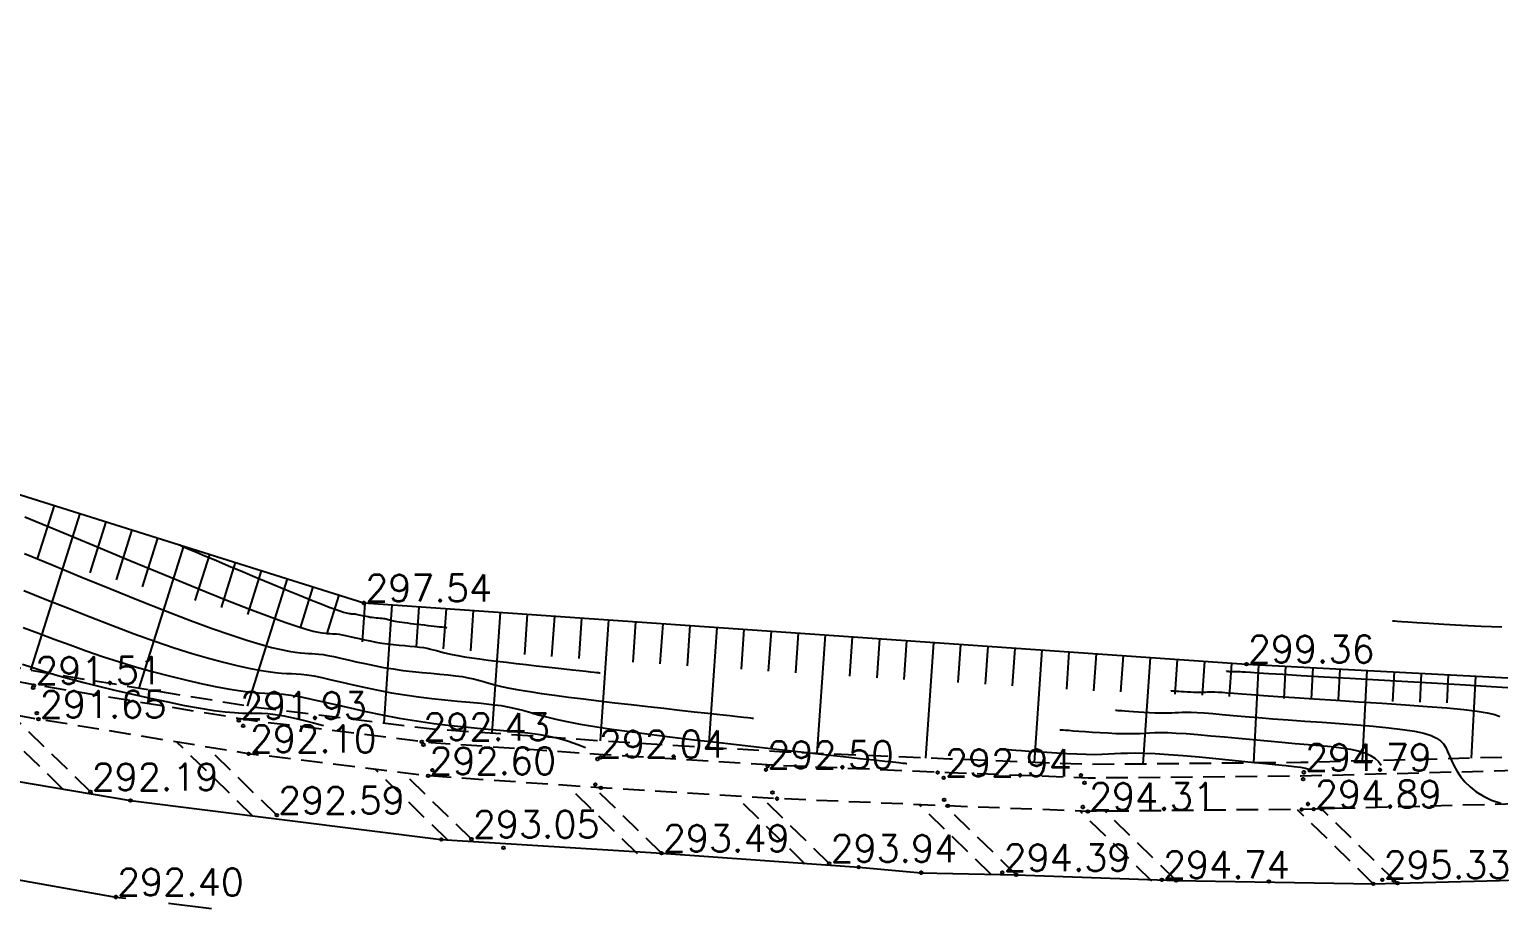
# Model space of a CAD drawing. Extents: x 524954 to 526204, y 9523489 to 9524010.
# Drawn here: x 525824.7 to 525878.8, y 9523799.6 to 9523831.8 of the extents above; entities that cross this region are included whole.
import ezdxf

# ---------------------------------------------------------------- set-up
doc = ezdxf.new("R2010")
doc.units = 0
doc.header["$PDMODE"] = 33
doc.header["$PDSIZE"] = 0.1
doc.linetypes.add('AXES2', pattern=[28.575, 19.05, -3.175, 3.175, -3.175])
doc.linetypes.add('CACHE2', pattern=[4.7625, 3.175, -1.5875])
for name, color, linetype in [('Axe_Route_Existante', 1, 'AXES2'), ('Bas_Talus', 40, 'CACHE2'), ('Bord_Route_Existante', 6, 'Continuous'), ('Caniveau', 5, 'CACHE2'), ('CN_01_00', 3, 'Continuous'), ('CN_02_00', 4, 'Continuous'), ('CN_05_00', 6, 'Continuous'), ('CN_10_00', 1, 'Continuous'), ('Haut_Talus', 30, 'Continuous'), ('Talus', 2, 'Continuous'), ('TopoAlt', 3, 'Continuous'), ('TOPOJIS', 7, 'Continuous')]:
    doc.layers.add(name, color=color, linetype=linetype)
doc.styles.add('Simplex 1.0', font='Simplex.shx', dxfattribs={"width": 0.99, "height": 1})

# ---------------------------------------------------------------- blocks, each defined once
blk = doc.blocks.new('TCPOINT M')
at = {"color": 0}
blk.add_point((0, 0), dxfattribs=at)
at = {"layer": 'TopoAlt', "style": 'Simplex 1.0', "width": 0.99}
blk.add_attdef('ALT', (0.15, 0.15), '', height=1, dxfattribs=at)

msp = doc.modelspace()

# ---------------------------------------------------------------- linework, layer by layer
at = {"layer": 'Axe_Route_Existante', "ltscale": 0.5, "flags": 128}
msp.add_lwpolyline([(525586.699, 9523773.004), (525594.438, 9523777.106), (525618.223, 9523789.407), (525625.013, 9523793.73), (525631.595, 9523797.596), (525637.632, 9523800.898), (525652.791, 9523807.42), (525669.106, 9523811.823), (525685.979, 9523814.884), (525693.088, 9523815.654), (525707.454, 9523816.694), (525717.039, 9523816.84), (525725.297, 9523816.644), (525729.698, 9523816.378), (525741.406, 9523815.177), (525741.84, 9523815.117), (525749.699, 9523813.877), (525775.145, 9523809.302), (525803.422, 9523804.201), (525817.048, 9523801.682), (525827.851, 9523799.771), (525839.056, 9523798.429), (525854.65, 9523797.376), (525870.172, 9523796.814), (525884.208, 9523797.02), (525899.003, 9523797.789), (525917.125, 9523799.773), (525932.341, 9523803.156), (525937.747, 9523804.809), (525941.803, 9523806.256), (525947.141, 9523808.768), (525964.848, 9523819.198), (525980.541, 9523832.453), (525991.817, 9523846.401), (526001.896, 9523863.645), (526032.968, 9523917.472), (526051.53, 9523951.634), (526076.259, 9523995.188)], dxfattribs=at)
at = {"layer": 'Bas_Talus', "ltscale": 0.25, "elevation": 307.27, "flags": 128}
msp.add_lwpolyline([(525881.294, 9523804.978), (525871.505, 9523804.728), (525863.683, 9523804.653), (525858.572, 9523804.855), (525852.297, 9523805.12), (525845.832, 9523805.515), (525839.522, 9523805.958), (525832.993, 9523806.76), (525825.298, 9523808.024), (525818.556, 9523809.232), (525811.241, 9523810.519), (525805.915, 9523811.481), (525799.568, 9523812.495), (525787.244, 9523814.667), (525774.113, 9523816.964), (525761.901, 9523819.093), (525751.839, 9523820.843), (525742.068, 9523821.856), (525725.768, 9523822.828), (525717.408, 9523823.033), (525706.723, 9523822.589), (525692.876, 9523821.983), (525687.102, 9523821.151)], dxfattribs=at)
at = {"layer": 'Bord_Route_Existante', "flags": 128}
msp.add_lwpolyline([(525706.863, 9523820.143), (525717.393, 9523820.37), (525725.373, 9523820.132), (525729.803, 9523819.851), (525742.19, 9523818.603), (525750.344, 9523817.328), (525762.965, 9523815.055), (525776.432, 9523812.608), (525788.363, 9523810.585), (525804.242, 9523807.643), (525817.737, 9523805.134), (525828.397, 9523803.329), (525839.844, 9523801.895), (525847.958, 9523801.382), (525855.218, 9523800.869), (525857.521, 9523800.668), (525861.018, 9523800.588), (525866.911, 9523800.377), (525874.175, 9523800.261), (525875.063, 9523800.284), (525883.995, 9523800.513)], dxfattribs=at)
at = {"layer": 'Caniveau', "ltscale": 0.25, "flags": 128}
for points, elevation in [([(526001.693, 9523876.706), (525992.67, 9523862.583), (525988.317, 9523856.056), (525986.483, 9523853.58), (525979.846, 9523844.667), (525972.556, 9523835.757), (525965.764, 9523828.474), (525959.142, 9523822.599), (525952.525, 9523818.152), (525945.24, 9523814.478), (525937.422, 9523811.365), (525929.415, 9523808.87), (525922.977, 9523807.359), (525911.343, 9523805.517), (525900.219, 9523804.772), (525883.548, 9523804.534), (525871.514, 9523804.226), (525863.676, 9523804.152), (525858.551, 9523804.354), (525852.271, 9523804.619), (525845.799, 9523805.015), (525839.474, 9523805.458), (525832.921, 9523806.263), (525825.213, 9523807.529), (525818.468, 9523808.739), (525811.153, 9523810.025), (525805.831, 9523810.986), (525799.485, 9523812), (525787.157, 9523814.173), (525774.027, 9523816.47), (525761.815, 9523818.599), (525751.77, 9523820.346), (525742.028, 9523821.356), (525725.747, 9523822.327), (525717.412, 9523822.531), (525706.745, 9523822.088), (525692.923, 9523821.483), (525685.51, 9523820.415), (525667.69, 9523817.467), (525650.531, 9523812.577), (525633.827, 9523805.677), (525628.951, 9523803.575)], 307.27), ([(526002.725, 9523876.046), (525993.696, 9523861.913), (525989.319, 9523855.351), (525987.467, 9523852.849), (525980.812, 9523843.913), (525973.479, 9523834.951), (525966.621, 9523827.596), (525959.894, 9523821.628), (525953.145, 9523817.092), (525945.744, 9523813.359), (525937.832, 9523810.209), (525929.738, 9523807.687), (525923.213, 9523806.156), (525911.48, 9523804.298), (525900.269, 9523803.548), (525883.572, 9523803.309), (525871.536, 9523803.001), (525863.657, 9523802.926), (525858.501, 9523803.129), (525852.208, 9523803.396), (525845.719, 9523803.793), (525839.356, 9523804.238), (525832.747, 9523805.05), (525825.006, 9523806.322), (525818.254, 9523807.532), (525810.938, 9523808.819), (525805.625, 9523809.779), (525799.282, 9523810.792), (525786.945, 9523812.967), (525773.816, 9523815.263), (525761.605, 9523817.392), (525751.602, 9523819.132), (525741.928, 9523820.134), (525725.695, 9523821.102), (525717.422, 9523821.306), (525706.806, 9523820.864), (525693.255, 9523820.056), (525685.68, 9523819.201), (525667.959, 9523816.269), (525650.934, 9523811.417), (525634.345, 9523804.565), (525630.007, 9523801.744)], 307.27), ([(525825.902, 9523803.751), (525822.879, 9523806.703)], 292.11), ([(525826.92, 9523803.647), (525823.996, 9523806.503)], 292.19), ([(525832.894, 9523802.761), (525830.107, 9523805.483)], 292.51), ([(525833.782, 9523802.785), (525831.202, 9523805.304)], 292.59), ([(525840.069, 9523801.875), (525837.404, 9523804.478)], 292.97), ([(525840.957, 9523801.899), (525838.446, 9523804.35)], 293.05), ([(525847.07, 9523801.359), (525844.489, 9523803.879)], -0.08), ([(525853.245, 9523800.986), (525850.681, 9523803.489)], 293.86), ([(525854.132, 9523801.009), (525851.653, 9523803.43)], 293.94), ([(525860.085, 9523800.609), (525857.459, 9523803.174)], -0.08), ([(525875.063, 9523800.284), (525872.275, 9523803.006)], 295.44), ([(525866.023, 9523800.354), (525863.377, 9523802.937)], 294.79), ([(525866.911, 9523800.377), (525864.294, 9523802.932)], 294.87), ([(525874.175, 9523800.261), (525871.388, 9523802.982)], 295.36)]:
    msp.add_lwpolyline(points, dxfattribs=dict(at, elevation=elevation))
for points in [[(525847.958, 9523801.382), (525845.471, 9523803.81)], [(525861.018, 9523800.588), (525858.411, 9523803.133)]]:
    msp.add_lwpolyline(points, dxfattribs=at)
at = {"layer": 'CN_01_00', "flags": 128}
for points, elevation in [([(525830.18, 9523812.753), (525830.182, 9523812.753), (525830.195, 9523812.747), (525830.231, 9523812.732), (525830.3, 9523812.703), (525830.413, 9523812.655), (525830.583, 9523812.584), (525830.82, 9523812.484), (525831.135, 9523812.351), (525831.534, 9523812.182), (525832.001, 9523811.985), (525832.516, 9523811.769), (525833.056, 9523811.542), (525833.602, 9523811.314), (525834.132, 9523811.094), (525834.625, 9523810.892), (525835.059, 9523810.716), (525835.419, 9523810.573), (525835.708, 9523810.461), (525835.936, 9523810.377), (525836.11, 9523810.316), (525836.241, 9523810.274), (525836.336, 9523810.247), (525836.405, 9523810.232), (525836.455, 9523810.223), (525836.496, 9523810.218), (525836.53, 9523810.215), (525836.56, 9523810.213), (525836.587, 9523810.212), (525836.613, 9523810.211), (525836.642, 9523810.209), (525836.674, 9523810.205), (525836.712, 9523810.199), (525836.758, 9523810.189), (525836.81, 9523810.178), (525836.87, 9523810.164), (525836.934, 9523810.149), (525837.002, 9523810.134), (525837.074, 9523810.119), (525837.149, 9523810.105), (525837.224, 9523810.092), (525837.3, 9523810.081), (525837.375, 9523810.072), (525837.449, 9523810.065), (525837.521, 9523810.058), (525837.589, 9523810.052), (525837.653, 9523810.046), (525837.712, 9523810.039), (525837.765, 9523810.032), (525837.811, 9523810.024), (525837.853, 9523810.014), (525837.892, 9523810.004), (525837.931, 9523809.993), (525837.973, 9523809.981), (525838.019, 9523809.969), (525838.073, 9523809.956), (525838.135, 9523809.942), (525838.208, 9523809.929), (525838.292, 9523809.915), (525838.386, 9523809.901), (525838.488, 9523809.886), (525838.597, 9523809.872), (525838.713, 9523809.857), (525838.834, 9523809.842), (525838.959, 9523809.828), (525839.088, 9523809.813), (525839.217, 9523809.798), (525839.344, 9523809.784), (525839.466, 9523809.77), (525839.582, 9523809.757), (525839.687, 9523809.746), (525839.78, 9523809.735), (525839.859, 9523809.727), (525839.921, 9523809.72), (525839.967, 9523809.715), (525840, 9523809.711), (525840.022, 9523809.709), (525840.036, 9523809.708), (525840.043, 9523809.707), (525840.045, 9523809.707), (525840.046, 9523809.706)], 297), ([(525824.44, 9523809.709), (525825.009, 9523809.496), (525825.584, 9523809.28), (525826.168, 9523809.063), (525826.762, 9523808.849), (525827.367, 9523808.639), (525827.984, 9523808.438), (525828.613, 9523808.248), (525829.244, 9523808.071), (525829.866, 9523807.908), (525830.469, 9523807.76), (525831.042, 9523807.631), (525831.572, 9523807.521), (525832.05, 9523807.432), (525832.463, 9523807.365), (525832.807, 9523807.321), (525833.093, 9523807.295), (525833.341, 9523807.281), (525833.567, 9523807.271), (525833.79, 9523807.261), (525834.027, 9523807.242), (525834.298, 9523807.21), (525834.618, 9523807.157), (525835.003, 9523807.08), (525835.448, 9523806.981), (525835.945, 9523806.867), (525836.486, 9523806.743), (525837.062, 9523806.615), (525837.666, 9523806.488), (525838.29, 9523806.368), (525838.925, 9523806.261), (525839.564, 9523806.171), (525840.197, 9523806.096), (525840.819, 9523806.032), (525841.42, 9523805.975), (525841.994, 9523805.923), (525842.532, 9523805.872), (525843.027, 9523805.817), (525843.471, 9523805.757), (525843.858, 9523805.687), (525844.195, 9523805.61), (525844.486, 9523805.529), (525844.741, 9523805.445), (525844.965, 9523805.361), (525845.16, 9523805.283)], 293), ([(525868.771, 9523808.096), (525868.771, 9523808.096), (525868.771, 9523808.096), (525868.773, 9523808.096), (525868.777, 9523808.096), (525868.783, 9523808.095), (525868.793, 9523808.094), (525868.806, 9523808.093), (525868.823, 9523808.092), (525868.845, 9523808.09), (525868.871, 9523808.089), (525868.9, 9523808.087), (525868.93, 9523808.085), (525868.961, 9523808.083), (525868.991, 9523808.082), (525869.02, 9523808.081), (525869.045, 9523808.08), (525869.068, 9523808.081), (525869.087, 9523808.081), (525869.106, 9523808.082), (525869.125, 9523808.084), (525869.145, 9523808.084), (525869.169, 9523808.085), (525869.196, 9523808.084), (525869.23, 9523808.083), (525869.273, 9523808.08), (525869.345, 9523808.075), (525869.465, 9523808.067), (525869.654, 9523808.054), (525869.933, 9523808.037), (525870.322, 9523808.013), (525870.843, 9523807.981), (525871.516, 9523807.942), (525872.35, 9523807.893), (525873.314, 9523807.838), (525874.361, 9523807.778), (525875.449, 9523807.714), (525876.534, 9523807.651), (525877.57, 9523807.589), (525878.514, 9523807.53), (525879.322, 9523807.477)], 299), ([(525864.677, 9523806.658), (525864.678, 9523806.658), (525864.682, 9523806.658), (525864.695, 9523806.657), (525864.72, 9523806.655), (525864.761, 9523806.652), (525864.823, 9523806.647), (525864.908, 9523806.641), (525865.022, 9523806.632), (525865.167, 9523806.622), (525865.336, 9523806.609), (525865.524, 9523806.596), (525865.722, 9523806.584), (525865.924, 9523806.572), (525866.122, 9523806.563), (525866.309, 9523806.557), (525866.478, 9523806.554), (525866.624, 9523806.557), (525866.753, 9523806.562), (525866.875, 9523806.569), (525866.999, 9523806.576), (525867.133, 9523806.581), (525867.286, 9523806.584), (525867.467, 9523806.581), (525867.686, 9523806.572), (525867.949, 9523806.555), (525868.258, 9523806.531), (525868.613, 9523806.501), (525869.011, 9523806.466), (525869.454, 9523806.428), (525869.94, 9523806.386), (525870.469, 9523806.343), (525871.041, 9523806.299), (525871.651, 9523806.255), (525872.286, 9523806.21), (525872.93, 9523806.164), (525873.565, 9523806.116), (525874.176, 9523806.064), (525874.744, 9523806.008), (525875.254, 9523805.947), (525875.688, 9523805.88), (525876.035, 9523805.806), (525876.303, 9523805.724), (525876.506, 9523805.632), (525876.654, 9523805.528), (525876.763, 9523805.413), (525876.845, 9523805.284), (525876.912, 9523805.14), (525876.978, 9523804.98), (525877.054, 9523804.803), (525877.145, 9523804.614), (525877.256, 9523804.416), (525877.389, 9523804.216), (525877.55, 9523804.018), (525877.741, 9523803.827), (525877.967, 9523803.648), (525878.231, 9523803.486), (525878.535, 9523803.345), (525878.871, 9523803.231)], 297)]:
    msp.add_lwpolyline(points, dxfattribs=dict(at, elevation=elevation))
at = {"layer": 'CN_02_00', "flags": 128}
for points, elevation in [([(525824.507, 9523813.791), (525825.75, 9523813.27), (525827.056, 9523812.724), (525828.374, 9523812.175), (525829.655, 9523811.645), (525830.849, 9523811.156), (525831.907, 9523810.73), (525832.791, 9523810.383), (525833.509, 9523810.11), (525834.081, 9523809.902), (525834.527, 9523809.75), (525834.868, 9523809.644), (525835.123, 9523809.575), (525835.313, 9523809.533), (525835.457, 9523809.509), (525835.574, 9523809.494), (525835.671, 9523809.485), (525835.755, 9523809.48), (525835.832, 9523809.477), (525835.907, 9523809.473), (525835.988, 9523809.467), (525836.08, 9523809.456), (525836.188, 9523809.438), (525836.319, 9523809.412), (525836.47, 9523809.378), (525836.638, 9523809.34), (525836.822, 9523809.298), (525837.017, 9523809.254), (525837.222, 9523809.211), (525837.434, 9523809.171), (525837.649, 9523809.134), (525837.866, 9523809.104), (525838.081, 9523809.078), (525838.292, 9523809.056), (525838.496, 9523809.037), (525838.69, 9523809.02), (525838.873, 9523809.002), (525839.041, 9523808.984), (525839.191, 9523808.963), (525839.323, 9523808.939), (525839.442, 9523808.913), (525839.555, 9523808.883), (525839.667, 9523808.852), (525839.786, 9523808.818), (525839.917, 9523808.782), (525840.069, 9523808.745), (525840.247, 9523808.707), (525840.457, 9523808.668), (525840.696, 9523808.629), (525840.963, 9523808.588), (525841.253, 9523808.548), (525841.565, 9523808.506), (525841.895, 9523808.465), (525842.241, 9523808.423), (525842.598, 9523808.38), (525842.964, 9523808.338), (525843.332, 9523808.296), (525843.694, 9523808.255), (525844.043, 9523808.216), (525844.372, 9523808.179), (525844.674, 9523808.146), (525844.94, 9523808.117), (525845.163, 9523808.093), (525845.339, 9523808.074), (525845.471, 9523808.059), (525845.566, 9523808.049), (525845.629, 9523808.042), (525845.668, 9523808.038), (525845.688, 9523808.036), (525845.695, 9523808.035), (525845.696, 9523808.035)], 296), ([(525824.462, 9523811.07), (525825.256, 9523810.754), (525826.075, 9523810.428), (525826.904, 9523810.1), (525827.726, 9523809.781), (525828.528, 9523809.478), (525829.292, 9523809.202), (525830.005, 9523808.96), (525830.665, 9523808.75), (525831.271, 9523808.572), (525831.822, 9523808.424), (525832.317, 9523808.302), (525832.756, 9523808.206), (525833.137, 9523808.132), (525833.461, 9523808.08), (525833.729, 9523808.045), (525833.953, 9523808.025), (525834.145, 9523808.014), (525834.322, 9523808.007), (525834.496, 9523807.998), (525834.681, 9523807.984), (525834.892, 9523807.959), (525835.142, 9523807.918), (525835.441, 9523807.857), (525835.788, 9523807.78), (525836.176, 9523807.691), (525836.598, 9523807.595), (525837.047, 9523807.495), (525837.518, 9523807.396), (525838.005, 9523807.302), (525838.5, 9523807.219), (525838.998, 9523807.149), (525839.492, 9523807.09), (525839.976, 9523807.04), (525840.445, 9523806.996), (525840.893, 9523806.955), (525841.312, 9523806.915), (525841.698, 9523806.873), (525842.044, 9523806.825), (525842.348, 9523806.771), (525842.621, 9523806.71), (525842.879, 9523806.642), (525843.137, 9523806.569), (525843.41, 9523806.492), (525843.713, 9523806.41), (525844.062, 9523806.325), (525844.471, 9523806.237), (525844.953, 9523806.148), (525845.504, 9523806.057), (525846.116, 9523805.964), (525846.785, 9523805.871), (525847.502, 9523805.776), (525848.26, 9523805.68), (525849.054, 9523805.583), (525849.875, 9523805.485), (525850.717, 9523805.388), (525851.562, 9523805.291), (525852.395, 9523805.197), (525853.198, 9523805.107), (525853.954, 9523805.024), (525854.647, 9523804.948), (525855.258, 9523804.881), (525855.772, 9523804.825), (525856.176, 9523804.781), (525856.48, 9523804.748), (525856.698, 9523804.725), (525856.844, 9523804.709), (525856.932, 9523804.699), (525856.978, 9523804.694), (525856.995, 9523804.692), (525856.997, 9523804.692)], 294), ([(525824.418, 9523808.348), (525824.761, 9523808.239), (525825.093, 9523808.132), (525825.433, 9523808.026), (525825.798, 9523807.916), (525826.206, 9523807.8), (525826.677, 9523807.674), (525827.22, 9523807.537), (525827.822, 9523807.391), (525828.462, 9523807.243), (525829.117, 9523807.097), (525829.766, 9523806.96), (525830.388, 9523806.836), (525830.962, 9523806.731), (525831.465, 9523806.65), (525831.884, 9523806.597), (525832.228, 9523806.567), (525832.516, 9523806.553), (525832.766, 9523806.549), (525832.994, 9523806.548), (525833.218, 9523806.544), (525833.456, 9523806.53), (525833.725, 9523806.499), (525834.038, 9523806.447), (525834.387, 9523806.376), (525834.756, 9523806.291), (525835.134, 9523806.195), (525835.499, 9523806.097)], 292), ([(525866.724, 9523807.377), (525866.724, 9523807.377), (525866.727, 9523807.377), (525866.734, 9523807.376), (525866.749, 9523807.375), (525866.772, 9523807.374), (525866.808, 9523807.371), (525866.857, 9523807.367), (525866.923, 9523807.362), (525867.006, 9523807.356), (525867.104, 9523807.349), (525867.212, 9523807.341), (525867.326, 9523807.334), (525867.442, 9523807.328), (525867.557, 9523807.322), (525867.664, 9523807.319), (525867.762, 9523807.317), (525867.846, 9523807.319), (525867.92, 9523807.322), (525867.991, 9523807.326), (525868.062, 9523807.33), (525868.139, 9523807.333), (525868.227, 9523807.334), (525868.332, 9523807.333), (525868.458, 9523807.327), (525868.611, 9523807.317), (525868.802, 9523807.303), (525869.039, 9523807.284), (525869.332, 9523807.26), (525869.693, 9523807.232), (525870.131, 9523807.199), (525870.656, 9523807.162), (525871.278, 9523807.12), (525872.001, 9523807.074), (525872.8, 9523807.024), (525873.646, 9523806.971), (525874.507, 9523806.915), (525875.355, 9523806.857), (525876.157, 9523806.798), (525876.884, 9523806.739), (525877.505, 9523806.679), (525877.998, 9523806.619), (525878.373, 9523806.559), (525878.647, 9523806.496), (525878.839, 9523806.43)], 298), ([(525862.63, 9523805.939), (525862.631, 9523805.939), (525862.638, 9523805.939), (525862.656, 9523805.937), (525862.692, 9523805.935), (525862.75, 9523805.93), (525862.838, 9523805.924), (525862.96, 9523805.915), (525863.122, 9523805.902), (525863.328, 9523805.887), (525863.569, 9523805.87), (525863.836, 9523805.851), (525864.118, 9523805.833), (525864.406, 9523805.817), (525864.688, 9523805.804), (525864.954, 9523805.795), (525865.194, 9523805.792), (525865.402, 9523805.795), (525865.586, 9523805.802), (525865.76, 9523805.812), (525865.936, 9523805.822), (525866.126, 9523805.83), (525866.344, 9523805.833), (525866.603, 9523805.829), (525866.914, 9523805.816), (525867.287, 9523805.792), (525867.715, 9523805.759), (525868.187, 9523805.718), (525868.69, 9523805.672), (525869.215, 9523805.623), (525869.749, 9523805.573), (525870.282, 9523805.523), (525870.803, 9523805.477), (525871.301, 9523805.435), (525871.773, 9523805.396), (525872.215, 9523805.358), (525872.624, 9523805.317), (525872.997, 9523805.271), (525873.331, 9523805.218), (525873.623, 9523805.156), (525873.871, 9523805.081), (525874.072, 9523804.993), (525874.234, 9523804.888), (525874.364, 9523804.767), (525874.465, 9523804.634)], 296)]:
    msp.add_lwpolyline(points, dxfattribs=dict(at, elevation=elevation))
at = {"layer": 'CN_05_00', "elevation": 295, "flags": 128}
for points in [[(525824.485, 9523812.43), (525825.503, 9523812.012), (525826.565, 9523811.576), (525827.639, 9523811.138), (525828.691, 9523810.713), (525829.688, 9523810.317), (525830.599, 9523809.966), (525831.398, 9523809.671), (525832.087, 9523809.43), (525832.676, 9523809.237), (525833.175, 9523809.087), (525833.593, 9523808.973), (525833.94, 9523808.89), (525834.225, 9523808.833), (525834.459, 9523808.794), (525834.652, 9523808.77), (525834.812, 9523808.755), (525834.95, 9523808.747), (525835.077, 9523808.742), (525835.202, 9523808.736), (525835.334, 9523808.726), (525835.486, 9523808.707), (525835.665, 9523808.678), (525835.88, 9523808.635), (525836.129, 9523808.579), (525836.407, 9523808.516), (525836.71, 9523808.446), (525837.032, 9523808.374), (525837.37, 9523808.304), (525837.719, 9523808.237), (525838.075, 9523808.177), (525838.432, 9523808.126), (525838.786, 9523808.084), (525839.134, 9523808.048), (525839.47, 9523808.017), (525839.791, 9523807.987), (525840.092, 9523807.959), (525840.369, 9523807.928), (525840.618, 9523807.894), (525840.836, 9523807.855), (525841.032, 9523807.811), (525841.217, 9523807.763), (525841.402, 9523807.71), (525841.598, 9523807.655), (525841.815, 9523807.596), (525842.066, 9523807.535), (525842.359, 9523807.472), (525842.705, 9523807.408), (525843.1, 9523807.343), (525843.54, 9523807.276), (525844.019, 9523807.209), (525844.533, 9523807.141), (525845.078, 9523807.072), (525845.647, 9523807.003), (525846.237, 9523806.933), (525846.84, 9523806.863), (525847.447, 9523806.793), (525848.044, 9523806.726), (525848.621, 9523806.662), (525849.163, 9523806.602), (525849.66, 9523806.547), (525850.099, 9523806.499), (525850.468, 9523806.459), (525850.758, 9523806.428), (525850.976, 9523806.404), (525851.132, 9523806.387), (525851.237, 9523806.375), (525851.3, 9523806.369), (525851.333, 9523806.365), (525851.345, 9523806.364), (525851.347, 9523806.364)], [(525860.583, 9523805.22), (525860.584, 9523805.22), (525860.593, 9523805.22), (525860.617, 9523805.218), (525860.663, 9523805.214), (525860.739, 9523805.209), (525860.852, 9523805.2), (525861.011, 9523805.188), (525861.221, 9523805.172), (525861.488, 9523805.153), (525861.802, 9523805.13), (525862.148, 9523805.106), (525862.515, 9523805.083), (525862.887, 9523805.062), (525863.253, 9523805.044), (525863.598, 9523805.033), (525863.91, 9523805.029), (525864.18, 9523805.033), (525864.419, 9523805.043), (525864.645, 9523805.056), (525864.873, 9523805.068), (525865.12, 9523805.078), (525865.403, 9523805.082), (525865.738, 9523805.077), (525866.142, 9523805.06), (525866.625, 9523805.029), (525867.172, 9523804.987), (525867.761, 9523804.935), (525868.369, 9523804.878), (525868.976, 9523804.818), (525869.558, 9523804.759), (525870.096, 9523804.704), (525870.566, 9523804.656), (525870.952, 9523804.616), (525871.259, 9523804.583), (525871.499, 9523804.551), (525871.682, 9523804.517), (525871.801, 9523804.482)]]:
    msp.add_lwpolyline(points, dxfattribs=at)
at = {"layer": 'CN_10_00', "elevation": 300, "flags": 128}
msp.add_lwpolyline([(525874.884, 9523809.952), (525874.887, 9523809.952), (525874.905, 9523809.951), (525874.955, 9523809.948), (525875.051, 9523809.942), (525875.21, 9523809.931), (525875.447, 9523809.916), (525875.778, 9523809.895), (525876.218, 9523809.866), (525876.776, 9523809.83), (525877.43, 9523809.792), (525878.151, 9523809.756), (525878.91, 9523809.727)], dxfattribs=at)
at = {"layer": 'Haut_Talus', "flags": 128}
msp.add_lwpolyline([(525685.716, 9523824.916), (525696.191, 9523824.896), (525705.373, 9523824.438), (525716.594, 9523827.293), (525723.404, 9523830.451), (525728.737, 9523828.949), (525737.27, 9523827.911), (525739.501, 9523826.7), (525750.138, 9523826.495), (525757.138, 9523823.986), (525781.586, 9523818.453), (525805.182, 9523815.671), (525819.959, 9523815.97), (525836.994, 9523810.609), (525836.994, 9523810.609), (525869.507, 9523808.355), (525882.184, 9523807.686)], dxfattribs=at)
at = {"layer": 'Talus'}
for p, q in [((525826.532, 9523813.902), (525824.715, 9523808.128, 307.27)), ((525825.578, 9523814.202), (525824.96, 9523812.236, 102.423)), ((525827.486, 9523813.601), (525826.894, 9523811.72, 102.423)), ((525828.44, 9523813.301), (525827.862, 9523811.465, 102.423)), ((525829.394, 9523813.001), (525828.83, 9523811.21, 102.423)), ((525830.348, 9523812.701), (525828.7, 9523807.465, 307.27)), ((525831.301, 9523812.401), (525830.767, 9523810.701, 102.423)), ((525832.255, 9523812.1), (525831.735, 9523810.446, 102.423)), ((525833.209, 9523811.8), (525832.703, 9523810.191, 102.423)), ((525834.163, 9523811.5), (525832.687, 9523806.81, 307.27)), ((525835.117, 9523811.2), (525834.642, 9523809.691, 102.423)), ((525836.071, 9523810.9), (525835.615, 9523809.45, 102.423)), ((525837.026, 9523810.607), (525836.927, 9523809.172, 102.423)), ((525838.024, 9523810.538), (525837.722, 9523806.179, 307.27)), ((525839.021, 9523810.469), (525838.919, 9523808.998, 102.423)), ((525840.019, 9523810.399), (525839.916, 9523808.914, 102.423)), ((525841.017, 9523810.33), (525840.914, 9523808.845, 102.423)), ((525842.014, 9523810.261), (525841.705, 9523805.805, 307.27)), ((525843.012, 9523810.192), (525842.909, 9523808.706, 102.423)), ((525844.009, 9523810.123), (525843.906, 9523808.637, 102.423)), ((525845.007, 9523810.054), (525844.904, 9523808.567, 102.423)), ((525846.005, 9523809.984), (525845.695, 9523805.525, 307.27)), ((525847.002, 9523809.915), (525846.899, 9523808.431, 102.423)), ((525848, 9523809.846), (525847.897, 9523808.365, 102.423)), ((525848.997, 9523809.777), (525848.895, 9523808.298, 102.423)), ((525849.995, 9523809.708), (525849.688, 9523805.28, 307.27)), ((525850.993, 9523809.639), (525850.89, 9523808.165, 102.423)), ((525851.99, 9523809.569), (525851.888, 9523808.099, 102.423)), ((525852.988, 9523809.5), (525852.886, 9523808.035, 102.423)), ((525853.985, 9523809.431), (525853.682, 9523805.062, 307.27)), ((525854.983, 9523809.362), (525854.883, 9523807.914, 102.423)), ((525855.981, 9523809.293), (525855.881, 9523807.854, 102.423)), ((525856.978, 9523809.224), (525856.879, 9523807.794, 102.423)), ((525857.976, 9523809.154), (525857.68, 9523804.892, 307.27)), ((525858.973, 9523809.085), (525858.876, 9523807.674, 102.423)), ((525859.971, 9523809.016), (525859.874, 9523807.614, 102.423)), ((525860.969, 9523808.947), (525860.872, 9523807.555, 102.423)), ((525861.966, 9523808.878), (525861.679, 9523804.732, 307.27)), ((525862.964, 9523808.809), (525862.869, 9523807.437, 102.423)), ((525863.961, 9523808.739), (525863.867, 9523807.377, 102.423)), ((525864.959, 9523808.67), (525864.866, 9523807.334, 102.423)), ((525865.957, 9523808.601), (525865.684, 9523804.672, 307.27)), ((525866.954, 9523808.532), (525866.865, 9523807.249, 102.423)), ((525867.952, 9523808.463), (525867.865, 9523807.206, 102.423)), ((525868.949, 9523808.394), (525868.864, 9523807.163, 102.423)), ((525869.948, 9523808.332), (525869.757, 9523804.711, 307.27)), ((525870.946, 9523808.279), (525870.884, 9523807.093, 102.423)), ((525871.945, 9523808.226), (525871.883, 9523807.062, 102.423)), ((525872.943, 9523808.174), (525872.883, 9523807.036, 102.423)), ((525873.942, 9523808.121), (525873.766, 9523804.786, 307.27)), ((525874.941, 9523808.068), (525874.883, 9523806.983, 102.423)), ((525875.939, 9523808.016), (525875.883, 9523806.956, 102.423)), ((525876.938, 9523807.963), (525876.883, 9523806.929, 102.423)), ((525877.936, 9523807.91), (525877.777, 9523804.888, 307.27))]:
    msp.add_line(p, q, dxfattribs=at)

# ---------------------------------------------------------------- block references
at = {"layer": 'TOPOJIS'}
ref = msp.add_blockref('TCPOINT M', (525836.994, 9523810.609, 297.54), dxfattribs=at)
ref.add_attrib('ALT', '297.54', (525837.044, 9523810.659, 297.54), dxfattribs={"layer": 'TopoAlt', "height": 1, "style": 'Simplex 1.0', "width": 0.99})
ref = msp.add_blockref('TCPOINT M', (525869.507, 9523808.355, 299.36), dxfattribs=at)
ref.add_attrib('ALT', '299.36', (525869.557, 9523808.405, 299.36), dxfattribs={"layer": 'TopoAlt', "height": 1, "style": 'Simplex 1.0', "width": 0.99})
ref = msp.add_blockref('TCPOINT M', (525824.835, 9523807.569, 291.51), dxfattribs=at)
ref.add_attrib('ALT', '291.51', (525824.885, 9523807.619, 291.51), dxfattribs={"layer": 'TopoAlt', "height": 1, "style": 'Simplex 1.0', "width": 0.99})
for p in [(525824.809, 9523807.482, 290.62), (525824.94, 9523806.551, 290.64), (525832.548, 9523806.076, 291.04), (525833.016, 9523805.124, 291.1), (525839.185, 9523805.379, 291.56), (525845.715, 9523804.916, 292.91), (525851.865, 9523804.595, 293.38), (525839.513, 9523804.45, 291.58), (525858.127, 9523804.358, 293.8), (525863.407, 9523804.258, 294.14), (525871.589, 9523804.11, 293.9), (525845.518, 9523803.921, 292.04), (525845.719, 9523803.793, 293.06), (525852.041, 9523803.622, 292.52), (525863.534, 9523803.976, 293.27), (525828.397, 9523803.329, 292.37), (525852.208, 9523803.396, 293.53), (525858.369, 9523803.354, 292.95), (525858.501, 9523803.129, 293.9), (525863.477, 9523803.089, 293.32), (525871.536, 9523803.001, 294.89), (525871.771, 9523803.2, 293.93), (525872.275, 9523803.006, 294.93), (525839.844, 9523801.895, 293.13), (525842.131, 9523801.586, 293.25), (525855.218, 9523800.869, 294.13), (525857.521, 9523800.668, 294.25), (525861.018, 9523800.588, 294.51), (525866.911, 9523800.377, 294.87), (525870.323, 9523800.341, 295.13), (525874.175, 9523800.261, 295.36), (525874.934, 9523800.383, 295.44), (525875.063, 9523800.284, 295.44)]:
    msp.add_blockref('TCPOINT M', p, dxfattribs=at)
ref = msp.add_blockref('TCPOINT M', (525825.006, 9523806.322, 291.65), dxfattribs=at)
ref.add_attrib('ALT', '291.65', (525825.056, 9523806.372, 291.65), dxfattribs={"layer": 'TopoAlt', "height": 1, "style": 'Simplex 1.0', "width": 0.99})
ref = msp.add_blockref('TCPOINT M', (525832.383, 9523806.281, 291.93), dxfattribs=at)
ref.add_attrib('ALT', '291.93', (525832.433, 9523806.331, 291.93), dxfattribs={"layer": 'TopoAlt', "height": 1, "style": 'Simplex 1.0', "width": 0.99})
ref = msp.add_blockref('TCPOINT M', (525839.13, 9523805.495, 292.43), dxfattribs=at)
ref.add_attrib('ALT', '292.43', (525839.18, 9523805.545, 292.43), dxfattribs={"layer": 'TopoAlt', "height": 1, "style": 'Simplex 1.0', "width": 0.99})
ref = msp.add_blockref('TCPOINT M', (525832.747, 9523805.05, 292.1), dxfattribs=at)
ref.add_attrib('ALT', '292.10', (525832.797, 9523805.1, 292.1), dxfattribs={"layer": 'TopoAlt', "height": 1, "style": 'Simplex 1.0', "width": 0.99})
ref = msp.add_blockref('TCPOINT M', (525845.598, 9523804.858, 292.04), dxfattribs=at)
ref.add_attrib('ALT', '292.04', (525845.648, 9523804.908, 292.04), dxfattribs={"layer": 'TopoAlt', "height": 1, "style": 'Simplex 1.0', "width": 0.99})
ref = msp.add_blockref('TCPOINT M', (525839.356, 9523804.238, 292.6), dxfattribs=at)
ref.add_attrib('ALT', '292.60', (525839.406, 9523804.288, 292.6), dxfattribs={"layer": 'TopoAlt', "height": 1, "style": 'Simplex 1.0', "width": 0.99})
ref = msp.add_blockref('TCPOINT M', (525851.805, 9523804.464, 292.5), dxfattribs=at)
ref.add_attrib('ALT', '292.50', (525851.855, 9523804.514, 292.5), dxfattribs={"layer": 'TopoAlt', "height": 1, "style": 'Simplex 1.0', "width": 0.99})
ref = msp.add_blockref('TCPOINT M', (525858.349, 9523804.168, 292.94), dxfattribs=at)
ref.add_attrib('ALT', '292.94', (525858.399, 9523804.218, 292.94), dxfattribs={"layer": 'TopoAlt', "height": 1, "style": 'Simplex 1.0', "width": 0.99})
ref = msp.add_blockref('TCPOINT M', (525871.614, 9523804.366, 294.79), dxfattribs=at)
ref.add_attrib('ALT', '294.79', (525871.664, 9523804.416, 294.79), dxfattribs={"layer": 'TopoAlt', "height": 1, "style": 'Simplex 1.0', "width": 0.99})
ref = msp.add_blockref('TCPOINT M', (525826.92, 9523803.647, 292.19), dxfattribs=at)
ref.add_attrib('ALT', '292.19', (525826.97, 9523803.697, 292.19), dxfattribs={"layer": 'TopoAlt', "height": 1, "style": 'Simplex 1.0', "width": 0.99})
ref = msp.add_blockref('TCPOINT M', (525833.782, 9523802.785, 292.59), dxfattribs=at)
ref.add_attrib('ALT', '292.59', (525833.832, 9523802.835, 292.59), dxfattribs={"layer": 'TopoAlt', "height": 1, "style": 'Simplex 1.0', "width": 0.99})
ref = msp.add_blockref('TCPOINT M', (525863.657, 9523802.926, 294.31), dxfattribs=at)
ref.add_attrib('ALT', '294.31', (525863.707, 9523802.976, 294.31), dxfattribs={"layer": 'TopoAlt', "height": 1, "style": 'Simplex 1.0', "width": 0.99})
ref = msp.add_blockref('TCPOINT M', (525871.979, 9523803.011, 294.89), dxfattribs=at)
ref.add_attrib('ALT', '294.89', (525872.029, 9523803.061, 294.89), dxfattribs={"layer": 'TopoAlt', "height": 1, "style": 'Simplex 1.0', "width": 0.99})
ref = msp.add_blockref('TCPOINT M', (525840.957, 9523801.899, 293.05), dxfattribs=at)
ref.add_attrib('ALT', '293.05', (525841.007, 9523801.949, 293.05), dxfattribs={"layer": 'TopoAlt', "height": 1, "style": 'Simplex 1.0', "width": 0.99})
ref = msp.add_blockref('TCPOINT M', (525847.958, 9523801.382, 293.49), dxfattribs=at)
ref.add_attrib('ALT', '293.49', (525848.008, 9523801.432, 293.49), dxfattribs={"layer": 'TopoAlt', "height": 1, "style": 'Simplex 1.0', "width": 0.99})
ref = msp.add_blockref('TCPOINT M', (525854.132, 9523801.009, 293.94), dxfattribs=at)
ref.add_attrib('ALT', '293.94', (525854.182, 9523801.059, 293.94), dxfattribs={"layer": 'TopoAlt', "height": 1, "style": 'Simplex 1.0', "width": 0.99})
ref = msp.add_blockref('TCPOINT M', (525860.511, 9523800.671, 294.39), dxfattribs=at)
ref.add_attrib('ALT', '294.39', (525860.561, 9523800.721, 294.39), dxfattribs={"layer": 'TopoAlt', "height": 1, "style": 'Simplex 1.0', "width": 0.99})
ref = msp.add_blockref('TCPOINT M', (525866.382, 9523800.409, 294.74), dxfattribs=at)
ref.add_attrib('ALT', '294.74', (525866.432, 9523800.459, 294.74), dxfattribs={"layer": 'TopoAlt', "height": 1, "style": 'Simplex 1.0', "width": 0.99})
ref = msp.add_blockref('TCPOINT M', (525874.507, 9523800.407, 295.33), dxfattribs=at)
ref.add_attrib('ALT', '295.33', (525874.557, 9523800.457, 295.33), dxfattribs={"layer": 'TopoAlt', "height": 1, "style": 'Simplex 1.0', "width": 0.99})
ref = msp.add_blockref('TCPOINT M', (525827.851, 9523799.771, 292.4), dxfattribs=at)
ref.add_attrib('ALT', '292.40', (525827.901, 9523799.821, 292.4), dxfattribs={"layer": 'TopoAlt', "height": 1, "style": 'Simplex 1.0', "width": 0.99})

doc.saveas('drawing.dxf')
